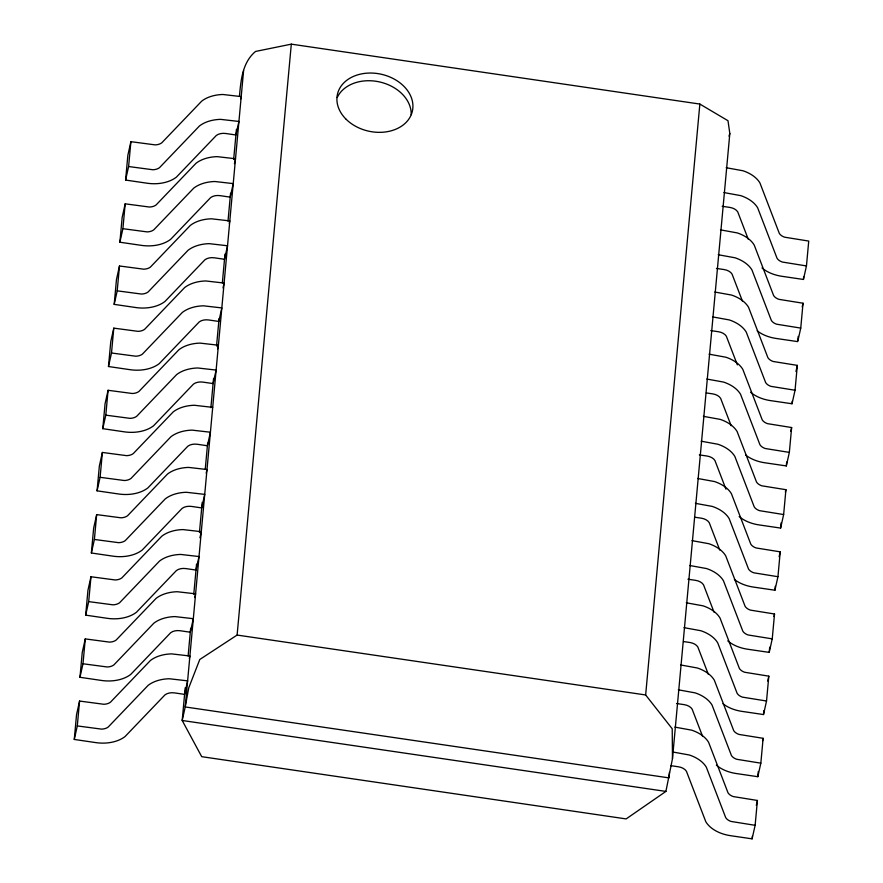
<?xml version="1.0" encoding="UTF-8"?>
<svg xmlns="http://www.w3.org/2000/svg" width="883" height="883" viewBox="0 0 883 883"><rect width="100%" height="100%" fill="white"/><g stroke="black" fill="none" stroke-linecap="round" stroke-linejoin="round"><path stroke-width="1.32" d="M74.271 739.446L77.296 725.925L101.512 729.126A10.055 6.512 5.2 0 0 108.212 727.04L148.145 685.34A31.722 20.541 5.2 0 1 169.271 678.751L187.615 680.848L184.591 694.38L174.481 692.89A10.243 6.634 5.2 0 0 163.631 696.279L125.055 736.554A31.534 20.43 5.2 0 1 95.839 742.614L74.271 739.446L76.545 714.59L79.569 701.058L103.797 704.27A10.055 6.512 5.2 0 0 110.485 702.173L150.43 660.484A31.722 20.541 5.2 0 1 171.545 653.884L189.9 655.992L189.348 658.442M79.967 677.294L82.991 663.773L107.218 666.974A10.055 6.512 5.2 0 0 113.907 664.888L153.852 623.188A31.722 20.541 5.2 0 1 174.966 616.588L193.311 618.696L190.298 632.217L180.176 630.738A10.243 6.634 5.2 0 0 169.337 634.126L130.75 674.402A31.534 20.43 5.2 0 1 101.545 680.462L79.967 677.294L82.251 652.438L85.276 638.906L109.492 642.118A10.055 6.512 5.2 0 0 116.192 640.02L156.136 598.332A31.722 20.541 5.2 0 1 177.251 591.731L195.596 593.829L194.768 597.526M85.673 615.142L88.697 601.621L112.914 604.822A10.055 6.512 5.2 0 0 119.613 602.736L159.558 561.036A31.722 20.541 5.2 0 1 180.673 554.436L199.017 556.544L195.993 570.065L185.883 568.586A10.243 6.634 5.2 0 0 175.044 571.974L136.457 612.25A31.534 20.43 5.2 0 1 107.251 618.31L85.673 615.142L87.947 590.285L90.971 576.754L115.198 579.965A10.055 6.512 5.2 0 0 121.887 577.868L161.832 536.169A31.722 20.541 5.2 0 1 182.958 529.579L201.302 531.676L199.922 537.824M91.368 552.99L94.393 539.458L118.62 542.67A10.055 6.512 5.2 0 0 125.309 540.573L165.253 498.884A31.722 20.541 5.2 0 1 186.379 492.284L204.724 494.381L201.699 507.913L191.589 506.434A10.243 6.634 5.2 0 0 180.739 509.822L142.163 550.087A31.534 20.43 5.2 0 1 112.947 556.158L91.368 552.99L93.653 528.122L96.677 514.601L120.894 517.802A10.055 6.512 5.2 0 0 127.593 515.716L167.538 474.016A31.722 20.541 5.2 0 1 188.653 467.416L206.997 469.524L206.181 473.211M97.075 490.838L100.099 477.306L124.315 480.518A10.055 6.512 5.2 0 0 131.015 478.42L170.96 436.721A31.722 20.541 5.2 0 1 192.075 430.131L210.419 432.229L207.395 445.76L197.284 444.27A10.243 6.634 5.2 0 0 186.445 447.659L147.858 487.935A31.534 20.43 5.2 0 1 118.653 493.994L97.075 490.838L99.36 465.97L102.384 452.449L126.6 455.65A10.055 6.512 5.2 0 0 133.3 453.564L173.245 411.864A31.722 20.541 5.2 0 1 194.359 405.264L212.704 407.372M102.781 428.674L105.805 415.153L130.022 418.354A10.055 6.512 5.2 0 0 136.722 416.268L176.666 374.569A31.722 20.541 5.2 0 1 197.781 367.979L216.125 370.076L213.101 383.597L202.991 382.118A10.243 6.634 5.2 0 0 192.141 385.507L153.565 425.783A31.534 20.43 5.2 0 1 124.36 431.842L102.781 428.674L105.055 403.818L108.079 390.286L132.307 393.498A10.055 6.512 5.2 0 0 138.995 391.401L178.94 349.712A31.722 20.541 5.2 0 1 200.055 343.112L218.41 345.209L217.582 348.906M108.477 366.522L111.501 353.001L135.728 356.202A10.055 6.512 5.2 0 0 142.417 354.116L182.362 312.416A31.722 20.541 5.2 0 1 203.476 305.816L221.832 307.924L218.807 321.445L208.697 319.966A10.243 6.634 5.2 0 0 197.847 323.355L159.26 363.63A31.534 20.43 5.2 0 1 130.055 369.69L108.477 366.522L110.761 341.666L113.786 328.134L138.002 331.346A10.055 6.512 5.2 0 0 144.702 329.249L184.646 287.56A31.722 20.541 5.2 0 1 205.761 280.96L224.105 283.057L223.013 287.979M114.183 304.37L117.207 290.838L141.423 294.05A10.055 6.512 5.2 0 0 148.123 291.953L188.068 250.264A31.722 20.541 5.2 0 1 209.183 243.664L227.527 245.761L224.503 259.293L214.392 257.814A10.243 6.634 5.2 0 0 203.554 261.202L164.966 301.478A31.534 20.43 5.2 0 1 135.761 307.538L114.183 304.37L116.468 279.503L119.481 265.982L143.708 269.183A10.055 6.512 5.2 0 0 150.397 267.096L190.342 225.397A31.722 20.541 5.2 0 1 211.467 218.807L229.812 220.905L229.26 223.366M119.878 242.218L122.903 228.686L147.13 231.898A10.055 6.512 5.2 0 0 153.819 229.801L193.763 188.112A31.722 20.541 5.2 0 1 214.889 181.512L233.233 183.609L230.209 197.141L220.099 195.651A10.243 6.634 5.2 0 0 209.249 199.039L170.673 239.315A31.534 20.43 5.2 0 1 141.457 245.375L119.878 242.218L122.163 217.35L125.187 203.83L149.415 207.03A10.055 6.512 5.2 0 0 156.103 204.944L196.048 163.245A31.722 20.541 5.2 0 1 217.163 156.644L235.507 158.752L234.414 163.664M125.585 180.066L128.609 166.534L152.836 169.746A10.055 6.512 5.2 0 0 159.525 167.649L199.47 125.949A31.722 20.541 5.2 0 1 220.584 119.36L238.929 121.457L235.904 134.989L225.794 133.499A10.243 6.634 5.2 0 0 214.955 136.887L176.368 177.163A31.534 20.43 5.2 0 1 147.163 183.222L125.585 180.066L127.869 155.198L130.894 141.677L155.11 144.878A10.055 6.512 5.2 0 0 161.81 142.792L201.754 101.092A31.722 20.541 5.2 0 1 222.869 94.492L241.214 96.6L240.662 99.051M77.296 725.925L79.569 701.058M82.991 663.773L85.276 638.906M88.697 601.621L90.971 576.754M94.393 539.458L96.677 514.601M100.099 477.306L102.384 452.449M105.805 415.153L108.079 390.286M111.501 353.001L113.786 328.134M117.207 290.838L119.481 265.982M122.903 228.686L125.187 203.83M128.609 166.534L130.894 141.677M185.187 687.835L182.196 720.484L201.71 756.676L626.146 818.916L665.903 791.411L672.471 758.718L729.822 133.532L728 120.728L699.855 104.062L291.313 44.15L255.551 51.446C242.317 62.439 240.871 80.386 239.448 96.357M188.112 656.014L190.651 628.299M193.774 594.281L196.545 564.105M199.437 532.559L202.207 502.383M205.22 469.458L207.637 443.145M210.882 407.736L213.576 378.365M216.545 346.015L219.061 318.575M222.339 282.913L224.988 254.061M228.002 221.192L230.562 193.211M233.664 159.459L236.434 129.282M243.609 70.485L185.22 706.952L182.196 720.484L665.903 791.411M669.435 772.393L668.928 777.879L185.22 706.952L188.763 687.791L199.779 659.491L237.108 635.065L291.313 44.15M672.471 758.718L672.217 728.773L645.65 694.965L699.855 104.062M670.826 765.671L678.409 766.786A10.243 6.634 5.2 0 1 687.106 773.044L705.804 821.72A31.534 20.43 5.2 0 0 730.528 835.682L752.106 838.85L752.349 836.234M716.367 765.175A31.534 20.43 5.2 0 0 736.234 773.53L757.813 776.698L758.287 771.466M722.967 703.751A31.534 20.43 5.2 0 0 741.941 711.378L763.519 714.546L763.872 710.616M727.769 640.87A31.534 20.43 5.2 0 0 747.636 649.226L769.214 652.382L769.7 647.151M734.369 579.447A31.534 20.43 5.2 0 0 753.342 587.063L774.921 590.23L775.274 586.301M739.17 516.566A31.534 20.43 5.2 0 0 759.049 524.91L780.616 528.078L781.102 522.846M745.771 455.131A31.534 20.43 5.2 0 0 764.744 462.758L786.323 465.926L786.687 461.997M750.583 392.251A31.534 20.43 5.2 0 0 770.451 400.606L792.029 403.763L792.261 401.147M797.846 340.308L798.21 336.379M761.985 267.946A31.534 20.43 5.2 0 0 781.852 276.291L803.431 279.458L803.673 276.843M752.106 838.85L755.131 825.318L757.415 800.462L733.343 796.587A10.055 6.512 5.2 0 1 727.978 792.724L708.619 742.338A31.722 20.541 5.2 0 0 691.698 730.164L674.866 727.106M757.813 776.698L760.837 763.166L763.122 738.309L739.049 734.435A10.055 6.512 5.2 0 1 733.685 730.572L714.325 680.175A31.722 20.541 5.2 0 0 697.393 668.001L680.572 664.943M763.519 714.546L766.532 701.014L768.817 676.157L744.744 672.272A10.055 6.512 5.2 0 1 739.38 668.42L720.02 618.023A31.722 20.541 5.2 0 0 703.1 605.848L686.279 602.791M769.214 652.382L772.239 638.862L774.523 613.994L750.451 610.12A10.055 6.512 5.2 0 1 745.086 606.268L725.727 555.871A31.722 20.541 5.2 0 0 708.806 543.696L691.974 540.639M774.921 590.23L777.945 576.709L780.219 551.842L756.146 547.968A10.055 6.512 5.2 0 1 750.782 544.105L731.422 493.718A31.722 20.541 5.2 0 0 714.502 481.544L697.68 478.487M780.616 528.078L783.64 514.546L785.925 489.69L761.852 485.816A10.055 6.512 5.2 0 1 756.488 481.952L737.128 431.566A31.722 20.541 5.2 0 0 720.208 419.381L703.376 416.334M786.323 465.926L789.347 452.394L791.632 427.538L767.559 423.663A10.055 6.512 5.2 0 1 762.195 419.8L742.835 369.403A31.722 20.541 5.2 0 0 725.914 357.229L709.082 354.171M792.029 403.763L795.053 390.242L797.327 365.374L773.254 361.5A10.055 6.512 5.2 0 1 767.89 357.648L748.53 307.251A31.722 20.541 5.2 0 0 731.61 295.077L714.788 292.019M757.173 330.827A31.534 20.43 5.2 0 0 776.146 338.454L797.724 341.611L800.749 328.09L803.033 303.222L778.961 299.348A10.055 6.512 5.2 0 1 773.596 295.485L754.237 245.099A31.722 20.541 5.2 0 0 737.316 232.924L720.484 229.867M803.431 279.458L806.455 265.938L808.729 241.07L784.656 237.196A10.055 6.512 5.2 0 1 779.292 233.333L759.932 182.947A31.722 20.541 5.2 0 0 743.011 170.772L726.19 167.715M802.205 306.909L803.033 303.222M795.958 371.533L797.327 365.374M790.804 431.224L791.632 427.538M785.373 492.151L785.925 489.69M779.126 556.765L780.219 551.842M773.972 616.455L774.523 613.994M767.724 681.069L768.817 676.157M762.57 740.771L763.122 738.309M756.312 805.384L757.415 800.462M728.994 136.159L729.822 133.532M723.917 192.571L740.738 195.629A31.722 20.541 5.2 0 1 757.658 207.803L777.018 258.2A10.055 6.512 5.2 0 0 782.382 262.052L806.455 265.938M722.151 206.291L729.733 207.395A10.243 6.634 5.2 0 1 738.42 213.653L748.265 239.271M718.221 254.734L735.031 257.781A31.722 20.541 5.2 0 1 751.952 269.955L771.312 320.352A10.055 6.512 5.2 0 0 776.676 324.216L800.749 328.09M716.444 268.443L724.027 269.547A10.243 6.634 5.2 0 1 732.713 275.805L742.559 301.423M712.515 316.887L729.325 319.944A31.722 20.541 5.2 0 1 746.256 332.118L765.616 382.505A10.055 6.512 5.2 0 0 770.98 386.368L795.053 390.242M710.749 330.595L718.332 331.71A10.243 6.634 5.2 0 1 727.018 337.957L737.349 364.856M706.819 379.039L723.63 382.096A31.722 20.541 5.2 0 1 740.55 394.271L759.91 444.657A10.055 6.512 5.2 0 0 765.274 448.52L789.347 452.394M706.301 392.935L712.625 393.862A10.243 6.634 5.2 0 1 721.312 400.109L731.157 425.727M701.113 441.191L717.923 444.248A31.722 20.541 5.2 0 1 734.844 456.423L754.203 506.82A10.055 6.512 5.2 0 0 759.568 510.672L783.64 514.546M699.336 454.9L706.919 456.014A10.243 6.634 5.2 0 1 715.616 462.273L725.947 489.171M695.407 503.343L712.228 506.401A31.722 20.541 5.2 0 1 729.148 518.575L748.508 568.972A10.055 6.512 5.2 0 0 753.872 572.824L777.945 576.709M694.899 517.239L701.223 518.166A10.243 6.634 5.2 0 1 709.91 524.425L719.755 550.043M689.711 565.506L706.521 568.553A31.722 20.541 5.2 0 1 723.442 580.738L742.802 631.124A10.055 6.512 5.2 0 0 748.166 634.987L772.239 638.862M687.934 579.215L695.517 580.33A10.243 6.634 5.2 0 1 704.204 586.577L714.049 612.195M684.005 627.658L700.815 630.716A31.722 20.541 5.2 0 1 717.747 642.89L737.106 693.276A10.055 6.512 5.2 0 0 742.471 697.14L766.532 701.014M683.497 641.555L689.822 642.482A10.243 6.634 5.2 0 1 698.508 648.729L708.343 674.347M678.299 689.811L695.12 692.868A31.722 20.541 5.2 0 1 712.04 705.042L731.4 755.429A10.055 6.512 5.2 0 0 736.764 759.292L760.837 763.166M237.108 635.065L645.65 694.965M676.533 703.519L684.115 704.634A10.243 6.634 5.2 0 1 692.802 710.881L702.647 736.51M672.603 751.963L689.413 755.02A31.722 20.541 5.2 0 1 706.334 767.195L725.694 817.592A10.055 6.512 5.2 0 0 731.058 821.444L755.131 825.318M337.262 97.472A38.399 29.15 12.6 0 1 379.988 82.031A38.399 29.15 12.6 0 1 411.191 114.669M346.213 119.36A38.399 29.15 12.6 0 0 410.849 115.607A38.399 29.15 12.6 0 0 367.681 73.112A38.399 29.15 12.6 0 0 346.213 119.36"/></g></svg>
